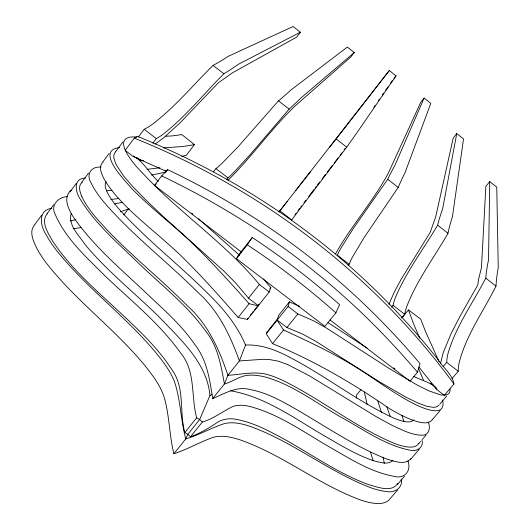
<?xml version="1.0" encoding="UTF-8"?>
<svg xmlns="http://www.w3.org/2000/svg" width="530" height="530" viewBox="0 0 530 530"><rect width="100%" height="100%" fill="white"/><g stroke="black" fill="none" stroke-linecap="round" stroke-linejoin="round"><path stroke-width="0.79" d="M401.21 479.1C403.264 488.15 393.876 493.417 385.999 491.456A107.318 31.82 40.4 0 1 371.477 488.004C329.117 472.031 293.54 442.133 250.935 426.67C242.468 423.795 233.339 421.476 224.415 423.602C211.225 427.869 199.128 435.004 185.765 438.939L173.867 453.759C169.123 434.633 169.534 414.5 163.684 395.658C159.609 384.515 152.368 374.922 145.034 365.74C114.858 329.011 75.75 300.669 46.441 263.185A108.776 34.152 36.5 0 1 36.457 247.629C33.218 240.819 28.693 231.173 34.834 224.64M452.097 378.48L458.231 371.245A57.995 23.731 -53.5 0 1 459.199 362.5C466.294 334.887 483.426 311.349 496.007 286.127A254.234 103.569 -47.4 0 1 498.246 267.623L496.756 187.123L489.74 181.591L488.514 260.011A253.525 96.645 -47.8 0 0 485.758 278.124C472.866 303.14 455.707 326.48 447.923 353.815A57.843 22.127 -53.3 0 0 446.704 362.368L443.133 366.594M450.122 389.013L449.97 391.286L449.201 393.075L447.837 394.34L445.896 395.069L440.47 394.896L428.743 390.802L416.818 384.846L390.02 369.026L326.957 328.348L313.561 320.796L297.867 313.939L288.081 306.459L289.433 301.855L299.496 306.327M440.602 363.222L443.232 352.576L451.335 333.072L460.438 315.542L477.788 284.961L478.537 279.495L481.465 267.61L485.851 186.321L489.74 181.591M401.7 318L404.748 314.316A57.73 16.529 -52.8 0 1 406.768 306.512C416.911 280.271 434.077 257.553 447.989 233.299A253.718 72.219 -48.9 0 1 452.441 216.69L463.538 138.926L456.761 133.573L442.603 208.986A253.4 65.183 -49.2 0 0 437.628 225.197C423.384 249.239 406.218 271.81 395.353 297.708A57.657 14.906 -52.7 0 0 393.088 305.313L391.564 307.161M330.051 319.954L409.975 381.202L417.481 372.265L419.992 363.573C400.773 340.823 380.249 319.186 358.518 298.821A662.44 579.648 24.6 0 0 267.531 226.522C235.651 205.203 202.268 186.162 167.659 169.633L161.69 175.894L154.502 185.401L241.302 251.929M432.44 419.455C428.889 424.643 421.562 422.715 416.487 421.41C406.821 418.435 397.858 413.599 389.205 408.438C352.47 383.137 313.926 360.533 272.533 343.652L266.259 333.781L277.117 320.233L278.687 315.27L289.433 301.855M266.259 333.781L266.676 332.529L277.495 319.034M388.887 304.425L394.28 292.07L401.256 279.091L430.102 232.551L435.72 216.843L453.229 137.946L456.761 133.573M115.626 151.838L114.394 153.495L113.824 155.641L113.917 158.232L116.063 164.538L123.616 175.973L132.341 186.123L145.227 199.419L163.313 216.618L223.574 270.823L235.605 282.881L248.504 298.198L258.315 305.684L269.194 292.01L270.843 287.624L263.43 279.038M71.166 213.656C67.972 225.091 78.811 235.062 84.515 243.846C106.503 270.466 133.666 292.103 158.318 316.112C179.73 338.789 206.945 362.368 209.953 395.506L199.644 419.568L187.799 434.335L184.818 432.566C179.107 412.088 185.242 388.603 172.31 370.291C159.086 349.535 141.166 332.33 123.324 315.589C98.434 292.143 71.596 269.777 52.556 241.011C48.356 233.246 40.273 222.116 47.249 213.703M106.079 181.83C104.165 184.831 105.702 188.501 106.881 191.476A79.328 19.882 37 0 0 118.157 208.091C146.81 240.415 181.657 266.451 211.722 297.383C225.581 311.209 237.884 326.904 245.542 345.057L239.401 360.943L227.893 375.306C219.387 349.667 208.058 324.274 187.527 305.949C156.946 274.971 121.86 248.457 93.81 215.008A97.315 25.685 36.9 0 1 81.779 196.444M103.092 162.034C98.136 166.46 101.475 173.814 103.933 178.676C109.982 189.448 118.428 198.618 127.068 207.349C143.849 223.746 162.425 238.156 179.478 254.248C200.148 274.255 219.268 295.806 238.142 317.496L247.43 319.451L258.256 305.843L258.918 304.154M228.046 374.942L224.402 383.985L212.702 398.573C209.721 379.765 207.078 360.161 194.901 344.646C182.366 326.241 165.625 311.276 149.473 296.157C123.112 270.89 94.221 247.291 73.352 216.995C68.502 209.35 62.474 197.637 71.166 190.277L70.033 191.827L76.234 183.426M247.43 319.451L247.921 318.252M398.196 187.448A253.87 39.829 -50.3 0 1 405.013 172.727L430.804 103.37L424.113 98.07L395.082 164.949A253.969 32.661 -50.6 0 0 387.728 179.259L353.013 228.953L340.737 248.49A57.704 7.46 -52.2 0 0 337.332 255.188L349.124 264.291L348.117 265.543M187.719 434.507L185.765 438.939C180.717 420.184 180.69 400.349 174.562 381.898C170.289 370.861 162.968 361.374 155.562 352.271C125.027 315.734 85.939 287.326 56.24 250.047A109.047 32.84 36.6 0 1 46.077 234.644C40.22 225.767 37.617 210.317 51.841 208.244M335.901 312.832L339.584 304.651A679.062 590.745 24.6 0 0 252.22 237.526L238.46 255.089L236.466 258.66L324.903 326.361L335.901 312.832A687.602 596.409 24.6 0 0 247.298 244.84L252.22 237.526M397.798 483.433C391.418 493.105 377.128 486.825 368.297 484.533C339.134 473.76 313.469 455.72 286.584 440.483C270.148 431.48 253.201 422.092 234.472 419.031C228.881 418.269 223.097 419.124 218.135 421.867C209.469 427.849 200.367 433.063 190.475 436.793L187.799 434.335M335.636 253.678C351.436 225.628 373.193 201.393 388.377 173.032L420.74 102.31L424.113 98.07M418.806 443.212C417.461 446.075 414.129 446.989 411.214 447.115A95.778 24.897 40.1 0 1 394.221 443.352C357.823 428.088 326.407 403.502 291.725 384.979C283.921 380.878 275.971 376.883 267.425 374.558C254.433 371.04 241.011 374.571 227.893 375.306M212.702 398.573C224.813 393.518 237.036 385.661 250.796 389.709C267.802 392.916 282.98 401.78 297.807 410.28C326.917 427.187 355.001 446.505 386.463 458.934C393.969 461.146 405.158 465.751 411.187 458.45M295.747 190.469L389.298 70.516L396.023 75.843L355.902 134.236A255.115 7.924 -51.6 0 0 346.693 147.174L296.091 213.968A57.936 1.809 -52 0 0 291.798 220.016L279.893 210.821L278.899 212.093M373.835 107.226L375.247 105.192M378.539 100.448L379.487 99.09M382.309 95.022L383.72 92.989M385.608 90.279L387.96 86.887M390.312 83.495L392.2 80.785M340.055 155.369L341.883 152.792M344.129 149.652L345.017 148.426M35 224.223L41.711 215.12M46.991 213.828L53.735 204.693M81.759 182.287L88.55 173.118M294.918 214.842L296.23 213.067M102.926 161.816L109.187 153.382M115.626 151.726L122.973 141.841M418.952 367.071L436.693 389.464L444.352 395.347L453.965 384.031C452.342 374.259 443.219 367.88 438.164 359.731C433.142 353.384 428.021 347.117 422.801 340.929C412.36 328.587 401.501 316.595 390.259 304.975C367.681 281.688 343.506 259.958 317.954 239.977C263.138 197.1 201.996 162.524 137.535 136.402L134.249 138.151L125.153 150.368L133.229 156.562L166.672 171.515M138.357 137.078L144.167 129.28A59.618 15.509 -51 0 0 151.328 125.047C174.397 107.928 192.681 85.403 213.093 65.382A262.231 68.158 -54.6 0 0 228.112 56.379L293.123 26.5L300.377 32.217L296.601 37.166L232.193 72.961L218.347 82.819L179.809 123.112L164.161 137.403L155.025 144.167M152.898 143.16L156.297 138.621A59.34 13.747 -51.1 0 0 163.167 134.196C185.652 116.481 203.758 94.015 223.832 73.763A260.886 60.427 -54.3 0 0 238.281 64.329L300.377 32.217M297.986 210.702L299.794 208.29M300.695 207.078L301.603 205.872M123.762 214.922L128.71 208.356M303.942 202.765L305.823 200.26M165.267 172.8L167.659 169.633M165.499 136.27L172.82 135.859L181.843 134.587L194.43 144.611L186.315 155.323L181.77 156.429M308.758 196.378L314.217 189.184M315.204 187.892L316.191 186.593M317.178 185.301L319.61 182.108M325.407 174.522L321.988 178.994M327.394 171.919L332.297 165.512M334.238 162.975L338.113 157.907M213.491 171.819L215.955 168.606A58.697 7.625 -51.5 0 0 221.778 163.591L238.043 146.81L278.475 100.806A258.514 33.47 -53.2 0 0 290.811 90.093L347.362 47.071L354.265 52.53L350.787 57.008L294.567 106.444C270.77 129.545 251.631 156.973 228.013 180.293M226.489 179.802L227.966 177.881A58.505 5.916 -51.6 0 0 233.518 172.674L249.339 155.568L289.122 109.127A257.573 25.963 -52.9 0 0 300.907 97.997L354.265 52.53M279.893 210.821L287.167 201.493M345.891 126.392L389.298 70.516M279.091 211.788L310.467 171.707M236.466 258.66L247.298 244.84M329.408 147.512L336.139 138.913L346.7 147.168M394.108 78.281L396.023 75.843M248.504 298.198L259.369 284.491C224.972 242.714 178.895 212.583 142.345 172.813C134.275 165.128 107.908 134.567 136.859 137.031M238.142 317.496L249.087 303.703L258.256 305.843M269.823 288.91L270.843 287.624M250.491 315.025L251.518 313.733M252.545 312.442L253.572 311.15M254.599 309.858L258.706 304.697M184.818 432.566L196.67 417.772C190.813 396.308 195.961 371.331 180.644 353.046C159.689 323.446 130.976 300.676 104.96 275.819C86.47 257.295 65.912 238.99 55.259 214.531C50.145 205.448 58.399 196.623 67.721 196.637M288.081 306.459L277.17 320.067L286.929 327.52L302.756 334.145L316.205 341.565L379.387 381.785L406.285 397.361L418.283 403.171L426.882 406.325L433.156 407.345L435.686 407.086L437.687 406.278L439.125 404.927M190.475 436.793L202.341 422.026C213.703 418.806 222.746 411.161 233.26 406.325C238.275 404.734 243.621 405.106 248.696 406.179C277.959 413.599 303.014 431.559 328.719 446.571C349.343 458.311 370.013 471.892 393.724 476.291C404.317 479.378 411.764 471.057 407.901 460.789M272.533 343.652L283.543 329.978L277.117 320.233M286.929 327.52L297.867 313.939M402.137 317.556L408.451 309.924L420.721 319.106L425.139 330.587L438.979 361.52M361.003 389.623L356.359 395.208L356.73 398.169M410.419 459.596L419.243 449.195M439.867 404.079L446.598 396.162M432.348 419.667L440.205 410.439M418.773 443.603L420.595 441.47M422.41 439.337L426.06 435.064M397.308 484.625L404.569 476.139M397.546 490.045L390.312 498.485C387.112 503.156 380.99 503.858 375.783 503.421A107.06 33.099 40.5 0 1 361.115 500.181C318.583 484.745 282.96 454.793 240.163 439.893C231.59 437.084 222.308 434.951 213.352 437.29C199.863 441.934 187.527 449.447 173.867 453.759M413.963 419.813L411.393 421.549L408.921 421.9A78.082 19.272 40 0 1 393.558 418.011C357.929 401.541 326.871 376.896 292.209 358.611C277.906 350.847 262.158 344.169 245.542 345.057M392.982 460.384C388.013 465.3 380.07 462.233 374.207 460.908C358.088 455.661 343.42 446.909 328.845 438.442C297.456 420.601 267.107 397.208 230.729 390.815M82.23 182.274C77.665 185.652 79.977 192.158 81.772 196.444M154.502 185.401L156.363 183.923M209.953 395.506L211.947 394.479M129.108 208.787L120.37 211.821M70.285 220.983L75.247 219.831M165.34 172.157L151.633 175.092M85.337 178.014C72.776 178.531 75.386 192.032 80.295 199.28C95.566 224.309 118.428 243.495 139.171 263.794C161.842 285.571 187.262 305.2 205.64 331.025C217.863 346.196 221.043 365.442 224.402 383.985C232.445 381.892 239.215 376.22 247.603 375.3C254.115 374.69 260.647 375.777 266.928 377.453C294.389 385.787 317.496 403.867 342.161 417.845C364.064 429.85 385.317 445.399 410.266 450.242C416.739 451.997 424.378 447.068 421.893 439.84M122.569 202.308L114.321 203.884M194.43 144.611L183.446 146.465L163.79 147.857M118.919 198.478L110.803 199.479M159.908 167.772L147.015 169.342M73.107 228.721L81.063 227.589M106.371 190.793L111.969 190.244M101.005 167.136C90.623 166.109 85.688 174.973 91.398 183.486A97.553 24.479 37 0 0 103.668 201.817C132.102 235.055 167.202 261.641 198.028 292.507C218.499 310.659 230.365 335.596 239.401 360.943L263.158 359.287L268.816 359.446L278.27 361.155L287.836 364.62L309.639 375.936L376.737 416.997L392.717 425.663L404.615 431.082A96.009 23.731 40 0 0 421.403 435.143C429.008 436.13 430.976 427.498 428.127 421.973M119.634 147.512C94.426 150.54 125.875 181.353 131.871 188.673C150.01 207.336 170.865 223.05 189.826 240.839C210.629 260.767 229.974 282.165 249.087 303.703M140.49 160.716L143.577 160.544M431.294 383.236L430.817 383.157L434.043 385.635M134.249 138.151C260.68 188.733 373.524 273.864 453.965 384.031M283.543 329.978C309.222 341.857 334.98 353.874 358.949 369.006C376.532 380.176 393.227 392.823 411.658 402.628C419.217 406.616 446.783 420.051 442.643 400.09M161.69 175.894C196.762 192.642 230.616 211.921 262.926 233.525A670.556 585.107 24.6 0 1 355.16 306.718C377.194 327.328 397.997 349.23 417.481 372.265M413.619 376.293C421.542 380.659 430.784 381.865 437.025 389.04M196.67 417.772L199.644 419.568L202.341 422.026M328.123 322.704L367.336 348.23M259.369 284.491L269.194 292.01M136.8 157.463L140.867 160.583L140.523 160.027M133.348 155.952C143.994 162.067 149.361 173.429 158.364 181.426M191.648 213.12L192.953 214.12M393.578 367.9L394.883 368.9M144.167 129.28L156.297 138.621M446.704 362.368L458.231 371.245M215.955 168.606L227.966 177.881M393.088 305.313L404.748 314.316M387.728 179.259L398.189 187.448L364.11 237.559L352.271 257.401A57.684 9.103 -52.3 0 0 349.124 264.291M278.475 100.806L289.122 109.127M437.628 225.197L447.989 233.299M213.093 65.382L223.832 73.763M485.752 278.131L496.007 286.127M165.075 170.256L166.321 171.263M198.604 218.87L239.56 255.314M435.15 386.734L436.541 388.556M419.714 338.193L413.705 324.121L408.451 309.924M423.616 380.514L418.422 368.231M386.801 406.835L390.352 416.699M401.965 415.553L403.913 421.41M381.494 412.572L377.824 401.025M370.496 452.15L373.173 460.755M367.164 404.397L364.315 391.968M383.117 457.178L384.303 463.313M336 139.092A255.619 0.603 -51.9 0 1 345.739 126.591"/></g></svg>
